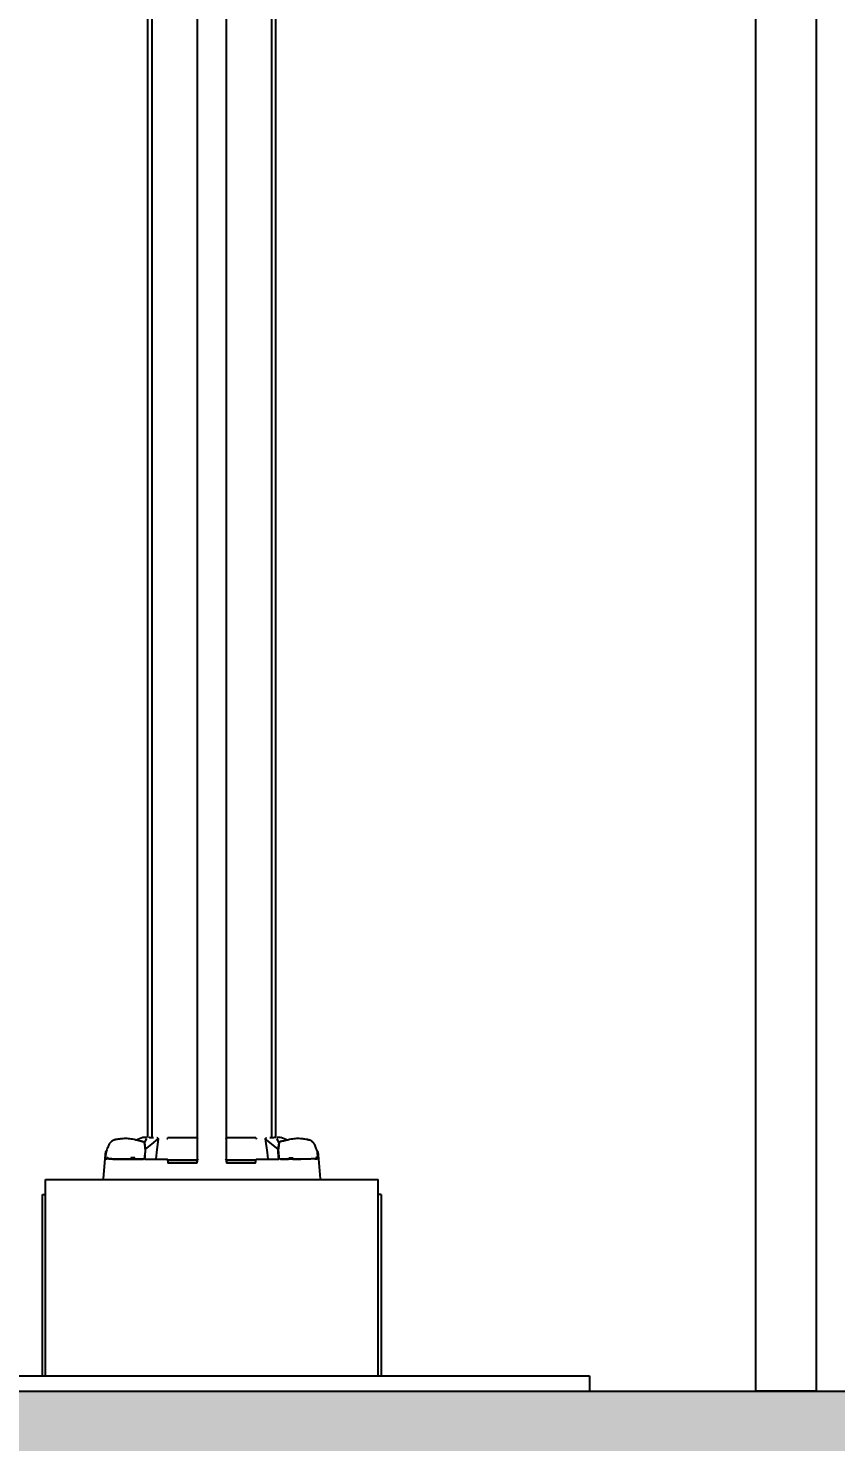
# Model space of a CAD drawing. Header units: inches. Extents: x 16559 to 58559, y 6500 to 36200.
# Drawn here: x 21623 to 22158, y 29441 to 30376 of the extents above; entities that cross this region are included whole.
import ezdxf

# ---------------------------------------------------------------- set-up
doc = ezdxf.new("R2010")
doc.units = ezdxf.units.IN
doc.header["$LTSCALE"] = 300
for name, color, linetype in [('CAPANNONE', 4, 'Continuous'), ('MACCHINA', 40, 'Continuous'), ('PROTEZIONI', 40, 'Continuous'), ('QUOTE', 7, 'Continuous')]:
    doc.layers.add(name, color=color, linetype=linetype)
doc.styles.get("Standard").update_dxf_attribs({"font": 'romans.shx'})
doc.dimstyles.new('sc1a100_pollici', dxfattribs={"dimscale": 100, "dimtxt": 3, "dimasz": 3, "dimexe": 0, "dimexo": 0, "dimgap": 1, "dimtad": 1, "dimzin": 12, "dimdsep": 46, "dimtxsty": 'Standard', "dimblk": 'CLOSEDBLANK', "dimcen": 1, "dimclrd": 253, "dimclre": 253, "dimclrt": 2, "dimadec": 0, "dimazin": 3, "dimtfac": 1, "dimtmove": 0, "dimatfit": 1, "dimldrblk": 'CLOSEDBLANK', "dimfxl": 1, "dimtolj": 1, "dimtzin": 0, "dimarcsym": 0})

# ---------------------------------------------------------------- blocks, each defined once
blk = doc.blocks.new('A$C2883b8ef')
at = {"layer": 'MACCHINA'}
for p, q in [((-1392.52, 1129.94), (-1392.52, 167.69)), ((-1389.69, 1129.94), (-1389.69, 167.51)), ((-1359.75, 1129.94), (-1359.75, 167.44)), ((-1340.3, 167.44), (-1340.3, 1129.94)), ((-1310.36, 167.51), (-1310.36, 1129.94)), ((-1307.52, 167.52), (-1307.52, 1129.94)), ((-1418.66, 161.77), (-1418.9, 161.18)), ((-1414.52, 166.07), (-1415.45, 165.67)), ((-1413.24, 166.38), (-1414.51, 166.07)), ((-1395.63, 167.68), (-1400.09, 166.01)), ((-1395.4, 167.77), (-1395.63, 167.68)), ((-1393.45, 167.8), (-1395.15, 167.8)), ((-1394.48, 164.12), (-1393.08, 167.12)), ((-1393.27, 167.8), (-1393.45, 167.8)), ((-1393.28, 167.8), (-1393.28, 167.8)), ((-1385.4, 166.8), (-1386.53, 157.7)), ((-1386.13, 167.45), (-1386.3, 167.42)), ((-1379.62, 167.1), (-1379.67, 166.79)), ((-1359.27, 160.54), (-1359.75, 160.54)), ((-1359.72, 166.78), (-1359.72, 166.8)), ((-1359.72, 166.78), (-1359.72, 157.7)), ((-1359.24, 166.77), (-1359.27, 167.08)), ((-1340.3, 160.54), (-1340.78, 160.54)), ((-1340.73, 167.08), (-1340.76, 166.77)), ((-1340.3, 160.54), (-1340.3, 166.79)), ((-1340.28, 166.78), (-1340.28, 166.8)), ((-1340.28, 157.7), (-1340.28, 166.78)), ((-1320.38, 167.1), (-1320.33, 166.79)), ((-1314.6, 166.8), (-1313.47, 157.7)), ((-1306.09, 159.95), (-1314.6, 166.8)), ((-1313.7, 167.42), (-1313.87, 167.45)), ((-1305.52, 164.12), (-1306.92, 167.12)), ((-1304.85, 167.8), (-1306.72, 167.8)), ((-1306.72, 167.8), (-1306.72, 167.8)), ((-1306.09, 159.95), (-1305.52, 164.12)), ((-1304.85, 167.8), (-1304.85, 167.8)), ((-1299.91, 166.01), (-1304.37, 167.68)), ((-1286.79, 166.36), (-1286.45, 166.34)), ((-1285.49, 166.07), (-1286.76, 166.38)), ((-1284.55, 165.67), (-1285.48, 166.07)), ((-1281.1, 161.19), (-1281.17, 161.37)), ((-1420.76, 153.79), (-1421.93, 140.5)), ((-1420.3, 154.47), (-1420.28, 154.81)), ((-1420.04, 157.57), (-1420.25, 154.87)), ((-1420.14, 153.67), (-1420.23, 153.68)), ((-1420.14, 153.67), (-1419.41, 153.62)), ((-1419.41, 153.62), (-1419.33, 154.51)), ((-1419.34, 153.62), (-1419.41, 153.62)), ((-1418.2, 153.56), (-1419.34, 153.62)), ((-1419.33, 154.51), (-1418.92, 154.48)), ((-1418.92, 154.48), (-1418.99, 153.6)), ((-1408.87, 153.47), (-1395.47, 153.45)), ((-1403.65, 153.47), (-1408.86, 153.47)), ((-1403.6, 154.35), (-1403.65, 153.47)), ((-1400.9, 154.35), (-1403.6, 154.35)), ((-1403.5, 154.35), (-1403.55, 153.48)), ((-1400.86, 153.46), (-1400.9, 154.35)), ((-1395.64, 153.46), (-1400.86, 153.46)), ((-1394.32, 154.65), (-1394.08, 157.53)), ((-1394.32, 153.45), (-1394.23, 154.58)), ((-1386.53, 157.7), (-1387.06, 153.45)), ((-1387.06, 153.45), (-1379.66, 153.45)), ((-1359.76, 152.8), (-1379.07, 152.8)), ((-1378.93, 150.91), (-1359.89, 150.9)), ((-1359.72, 157.7), (-1359.72, 153.45)), ((-1359.72, 153.45), (-1359.72, 151.6)), ((-1359.72, 151.55), (-1359.72, 151.6)), ((-1359.24, 153.67), (-1359.48, 153.22)), ((-1340.52, 153.22), (-1340.76, 153.67)), ((-1340.28, 153.45), (-1340.28, 157.7)), ((-1340.28, 151.6), (-1340.28, 153.45)), ((-1340.28, 151.55), (-1340.28, 151.6)), ((-1320.93, 152.8), (-1340.24, 152.8)), ((-1340.11, 150.9), (-1321.07, 150.91)), ((-1320.34, 153.45), (-1312.94, 153.45)), ((-1313.47, 157.7), (-1312.94, 153.45)), ((-1312.94, 153.45), (-1305.68, 153.45)), ((-1305.92, 157.53), (-1305.68, 154.65)), ((-1305.77, 154.58), (-1305.68, 153.45)), ((-1291.13, 153.47), (-1304.53, 153.45)), ((-1304.36, 153.46), (-1299.14, 153.46)), ((-1299.14, 153.46), (-1299.1, 154.35)), ((-1299.1, 154.35), (-1296.4, 154.35)), ((-1296.5, 154.35), (-1296.45, 153.48)), ((-1296.4, 154.35), (-1296.35, 153.47)), ((-1296.35, 153.47), (-1291.14, 153.47)), ((-1281.8, 153.56), (-1280.66, 153.62)), ((-1280.67, 154.51), (-1281.08, 154.48)), ((-1281.08, 154.48), (-1281.01, 153.6)), ((-1280.59, 153.62), (-1280.67, 154.51)), ((-1280.66, 153.62), (-1280.59, 153.62)), ((-1279.86, 153.67), (-1280.59, 153.62)), ((-1279.96, 157.57), (-1280.12, 158.13)), ((-1279.75, 154.87), (-1279.96, 157.57)), ((-1279.86, 153.67), (-1279.77, 153.68)), ((-1279.7, 154.47), (-1279.72, 154.81)), ((-1278.07, 140.5), (-1279.23, 153.71)), ((-1460, 134), (-1460, 140)), ((-1460, 140), (-1240, 140)), ((-1460, 10), (-1460, 134)), ((-1240, 134), (-1240, 140)), ((-1240, 10), (-1240, 134)), ((-1462, 10), (-1462, 130)), ((-1462, 130), (-1460, 130)), ((-1238, 130), (-1240, 130)), ((-1238, 130), (-1238, 10)), ((-1600, 10), (-1100, 10)), ((-1100, 10), (-1100, 0)), ((-1600, 0), (-1100, 0))]:
    blk.add_line(p, q, dxfattribs=at)
at = {"layer": 'MACCHINA', "flags": 128}
for points in [[(-1413.55, 166.34), (-1414.32, 166.14), (-1414.5, 166.07)], [(-1393.91, 159.95), (-1389.65, 163.37), (-1385.4, 166.8)], [(-1359.27, 167.08), (-1359.36, 167.07), (-1359.45, 167.05), (-1359.52, 167.02), (-1359.59, 166.99), (-1359.65, 166.94), (-1359.69, 166.89), (-1359.71, 166.83), (-1359.72, 166.78)], [(-1340.28, 166.78), (-1340.29, 166.83), (-1340.31, 166.89), (-1340.35, 166.94), (-1340.41, 166.99), (-1340.48, 167.02), (-1340.55, 167.05), (-1340.64, 167.07), (-1340.73, 167.08)], [(-1286.45, 166.34), (-1285.68, 166.14), (-1285.49, 166.07)]]:
    blk.add_lwpolyline(points, dxfattribs=at)
at = {"layer": 'MACCHINA'}
for centre, radius, start, end in [((-1413.17, 161.74), 4.54, 105.91676, 120.12561), ((-1395.15, 166.91), 0.884, 89.97535, 110.46714), ((-1379.55, 166.64), 0.461, 21.99333, 98.27464), ((-1320.45, 166.64), 0.461, 81.72536, 158.00667), ((-1304.85, 166.91), 0.884, 69.53286, 90.02465), ((-1286.83, 161.74), 4.54, 59.87563, 74.08388)]:
    blk.add_arc(centre, radius, start, end, dxfattribs=at)
for points, knots in [([(-1419.37, 159.44), (-1419.4, 159.43), (-1419.63, 159.31), (-1419.92, 158.91), (-1420.43, 158.14), (-1420.56, 156.26), (-1420.73, 154.68), (-1420.85, 153.58)], [0, 0, 0, 0, 0.019878, 0.12189, 0.229701, 0.460896, 1, 1, 1, 1]), ([(-1418.9, 161.19), (-1419.08, 160.63), (-1419.43, 159.56), (-1419.76, 158.59), (-1419.92, 158.14)], [0, 0, 0, 0, 0.526007, 1, 1, 1, 1]), ([(-1415.46, 165.66), (-1415.78, 165.45), (-1416.43, 165.03), (-1417.44, 164.05), (-1418.29, 162.86), (-1418.69, 161.76), (-1418.9, 161.19)], [0, 0, 0, 0, 0.227677, 0.464598, 0.72196, 1, 1, 1, 1]), ([(-1395.99, 165.08), (-1396.98, 165.3), (-1398.74, 165.7), (-1401.22, 166.29), (-1403.19, 166.71), (-1405.06, 166.94), (-1406.97, 167.01), (-1409.1, 166.93), (-1411.38, 166.69), (-1412.93, 166.43), (-1413.64, 166.31)], [0, 0, 0, 0, 0.200372, 0.356653, 0.472033, 0.563921, 0.653169, 0.760384, 0.888522, 1, 1, 1, 1]), ([(-1413.27, 166.38), (-1413.28, 166.38), (-1413.32, 166.38), (-1413.38, 166.37), (-1413.48, 166.36), (-1413.52, 166.35), (-1413.55, 166.34)], [0, 0, 0, 0, 0.094524, 0.253676, 0.546988, 1, 1, 1, 1]), ([(-1397.03, 165.32), (-1396.8, 165.3), (-1396.12, 165.26), (-1395.35, 165.02), (-1394.68, 164.64), (-1394.55, 164.3), (-1394.48, 164.12)], [0, 0, 0, 0, 0.142357, 0.432906, 0.703795, 1, 1, 1, 1]), ([(-1396.09, 165.1), (-1396.07, 165.09), (-1395.33, 165.04), (-1394.84, 164.64), (-1394.65, 164.21), (-1394.58, 164.06)], [0, 0, 0, 0, 0.019351, 0.649322, 1, 1, 1, 1]), ([(-1394.58, 164.06), (-1394.48, 163.44), (-1394.28, 162.19), (-1394.1, 160.68), (-1394.01, 159.93)], [0, 0, 0, 0, 0.499527, 1, 1, 1, 1]), ([(-1393.91, 159.95), (-1393.97, 160.47), (-1394.09, 161.5), (-1394.28, 162.91), (-1394.41, 163.72), (-1394.48, 164.12)], [0, 0, 0, 0, 0.343091, 0.672646, 1, 1, 1, 1]), ([(-1394.01, 159.93), (-1394, 159.78), (-1393.99, 159.48), (-1394.01, 158.72), (-1394.04, 158.03), (-1394.07, 157.64), (-1394.08, 157.53)], [0, 0, 0, 0, 0.319582, 0.641011, 0.895852, 1, 1, 1, 1]), ([(-1393.98, 157.59), (-1393.96, 157.85), (-1393.92, 158.38), (-1393.89, 159.06), (-1393.89, 159.62), (-1393.9, 159.84), (-1393.91, 159.95)], [0, 0, 0, 0, 0.244602, 0.499169, 0.750365, 1, 1, 1, 1]), ([(-1388.67, 167.49), (-1389.05, 167.5), (-1389.64, 167.51), (-1390.11, 167.52), (-1390.39, 167.54), (-1390.45, 167.55), (-1390.45, 167.57), (-1390.4, 167.59), (-1390.56, 167.6), (-1390.89, 167.61), (-1391.19, 167.62), (-1391.38, 167.63), (-1391.47, 167.64)], [0, 0, 0, 0, 0.155053, 0.24051, 0.325327, 0.432483, 0.565409, 0.66936, 0.750017, 0.834085, 0.914312, 1, 1, 1, 1]), ([(-1386.25, 167.45), (-1386.16, 167.44), (-1385.99, 167.43), (-1385.77, 167.3), (-1385.61, 167.13), (-1385.48, 166.96), (-1385.41, 166.87), (-1385.39, 166.82), (-1385.39, 166.81), (-1385.39, 166.8), (-1385.39, 166.8), (-1385.39, 166.8), (-1385.39, 166.8), (-1385.4, 166.8), (-1385.4, 166.8)], [0, 0, 0, 0, 0.254182, 0.502011, 0.749157, 0.873023, 0.967194, 0.989353, 0.992654, 0.99529, 0.996457, 0.997592, 0.998755, 1, 1, 1, 1]), ([(-1379.12, 166.81), (-1379.14, 166.82), (-1379.16, 166.84), (-1379.23, 166.85), (-1379.32, 166.85), (-1379.47, 166.84), (-1379.6, 166.8), (-1379.67, 166.79)], [0, 0, 0, 0, 0.224748, 0.357035, 0.500197, 0.749723, 1, 1, 1, 1]), ([(-1359.74, 167.44), (-1362.35, 167.44), (-1365.71, 167.44), (-1369.83, 167.45), (-1372.13, 167.45), (-1374.42, 167.45), (-1376.7, 167.46), (-1378.28, 167.46), (-1379.09, 167.46), (-1379.14, 167.46)], [0, 0, 0, 0, 0.40131, 0.519493, 0.637685, 0.755895, 0.874131, 0.992401, 1, 1, 1, 1]), ([(-1359.24, 166.77), (-1359.31, 166.78), (-1359.41, 166.81), (-1359.51, 166.81), (-1359.56, 166.82), (-1359.6, 166.82), (-1359.65, 166.81), (-1359.71, 166.8), (-1359.72, 166.79), (-1359.72, 166.78)], [0, 0, 0, 0, 0.250035, 0.41633, 0.468949, 0.500315, 0.642596, 0.774424, 1, 1, 1, 1]), ([(-1340.28, 166.78), (-1340.28, 166.79), (-1340.29, 166.8), (-1340.35, 166.81), (-1340.4, 166.82), (-1340.47, 166.81), (-1340.58, 166.81), (-1340.69, 166.78), (-1340.76, 166.77)], [0, 0, 0, 0, 0.225655, 0.357561, 0.499948, 0.531326, 0.749834, 1, 1, 1, 1]), ([(-1320.91, 167.46), (-1325.38, 167.45), (-1331.83, 167.44), (-1338.31, 167.44), (-1340.3, 167.44)], [0, 0, 0, 0, 0.693106, 1, 1, 1, 1]), ([(-1320.33, 166.79), (-1320.38, 166.8), (-1320.46, 166.82), (-1320.58, 166.84), (-1320.69, 166.85), (-1320.77, 166.85), (-1320.84, 166.84), (-1320.86, 166.82), (-1320.88, 166.81)], [0, 0, 0, 0, 0.172715, 0.316263, 0.50063, 0.637505, 0.767772, 1, 1, 1, 1]), ([(-1314.6, 166.8), (-1314.6, 166.8), (-1314.61, 166.8), (-1314.61, 166.8), (-1314.61, 166.8), (-1314.61, 166.81), (-1314.61, 166.81), (-1314.61, 166.84), (-1314.54, 166.94), (-1314.41, 167.11), (-1314.23, 167.3), (-1314.01, 167.43), (-1313.84, 167.44), (-1313.75, 167.45)], [0, 0, 0, 0, 0.001712, 0.003302, 0.004931, 0.006746, 0.011329, 0.017564, 0.061704, 0.250722, 0.497908, 0.745777, 1, 1, 1, 1]), ([(-1307.89, 167.67), (-1307.91, 167.67), (-1308.02, 167.66), (-1308.25, 167.65), (-1308.58, 167.63), (-1308.94, 167.62), (-1309.37, 167.6), (-1309.59, 167.59), (-1309.55, 167.58), (-1309.57, 167.56), (-1309.55, 167.55), (-1309.66, 167.53), (-1310.23, 167.51), (-1310.93, 167.5), (-1311.47, 167.49), (-1311.49, 167.49)], [0, 0, 0, 0, 0.020858, 0.105133, 0.189638, 0.274518, 0.359576, 0.442049, 0.490628, 0.581539, 0.651301, 0.720322, 0.857635, 0.995261, 1, 1, 1, 1]), ([(-1306.02, 157.59), (-1306.02, 157.59), (-1306.02, 157.59), (-1306.02, 157.59), (-1306.02, 157.59), (-1306.02, 157.6), (-1306.02, 157.62), (-1306.03, 157.65), (-1306.03, 157.71), (-1306.04, 157.82), (-1306.06, 158.05), (-1306.08, 158.49), (-1306.11, 159.06), (-1306.11, 159.62), (-1306.1, 159.84), (-1306.09, 159.95)], [0, 0, 0, 0, 0.00008, 0.000213, 0.000643, 0.002157, 0.007799, 0.015588, 0.031149, 0.062191, 0.12397, 0.247134, 0.496041, 0.748136, 1, 1, 1, 1]), ([(-1305.99, 159.93), (-1306, 159.78), (-1306.01, 159.48), (-1305.99, 158.72), (-1305.96, 158.03), (-1305.93, 157.64), (-1305.92, 157.53)], [0, 0, 0, 0, 0.319582, 0.641011, 0.895852, 1, 1, 1, 1]), ([(-1305.42, 164.06), (-1305.52, 163.44), (-1305.72, 162.19), (-1305.9, 160.68), (-1305.99, 159.93)], [0, 0, 0, 0, 0.4995275, 1, 1, 1, 1]), ([(-1302.97, 165.32), (-1303.14, 165.31), (-1303.78, 165.28), (-1304.56, 165.06), (-1305.3, 164.67), (-1305.44, 164.31), (-1305.52, 164.12)], [0, 0, 0, 0, 0.1074679, 0.3970309, 0.6833477, 1, 1, 1, 1]), ([(-1303.91, 165.1), (-1303.93, 165.09), (-1304.67, 165.04), (-1305.16, 164.64), (-1305.35, 164.21), (-1305.42, 164.06)], [0, 0, 0, 0, 0.019351, 0.649322, 1, 1, 1, 1]), ([(-1286.62, 166.35), (-1287.25, 166.45), (-1288.7, 166.7), (-1290.9, 166.93), (-1293.03, 167.01), (-1294.94, 166.94), (-1296.81, 166.71), (-1298.78, 166.29), (-1301.26, 165.7), (-1303.02, 165.3), (-1304.01, 165.08)], [0, 0, 0, 0, 0.099251, 0.22915, 0.337834, 0.428309, 0.521463, 0.638435, 0.796869, 1, 1, 1, 1]), ([(-1286.66, 166.35), (-1287.28, 166.46), (-1288.72, 166.71), (-1290.19, 166.84), (-1291.03, 166.91)], [0, 0, 0, 0, 0.42755, 1, 1, 1, 1]), ([(-1281.1, 161.18), (-1281.25, 161.61), (-1281.56, 162.52), (-1282.18, 163.55), (-1282.89, 164.39), (-1283.72, 165.13), (-1284.25, 165.48), (-1284.54, 165.66)], [0, 0, 0, 0, 0.214252, 0.444684, 0.614187, 0.793618, 1, 1, 1, 1]), ([(-1280.08, 158.14), (-1280.24, 158.6), (-1280.57, 159.56), (-1280.92, 160.63), (-1281.1, 161.19)], [0, 0, 0, 0, 0.473499, 1, 1, 1, 1]), ([(-1279.15, 153.58), (-1279.2, 154.1), (-1279.3, 155.14), (-1279.48, 156.68), (-1279.52, 157.95), (-1279.96, 158.76), (-1280.26, 159.18), (-1280.53, 159.35), (-1280.62, 159.41)], [0, 0, 0, 0, 0.2519258, 0.5038385, 0.755149, 0.8504846, 0.9464263, 1, 1, 1, 1]), ([(-1420.23, 153.68), (-1420.24, 153.69), (-1420.27, 153.71), (-1420.3, 153.89), (-1420.31, 154.14), (-1420.3, 154.36), (-1420.3, 154.47)], [0, 0, 0, 0, 0.265077, 0.499726, 0.753796, 1, 1, 1, 1]), ([(-1420.28, 154.81), (-1420.24, 155.28), (-1420.17, 156.14), (-1420.11, 157.08), (-1420.07, 157.55), (-1420.06, 157.63)], [0, 0, 0, 0, 0.499997, 0.91619, 1, 1, 1, 1]), ([(-1420.25, 154.87), (-1420.26, 154.73), (-1420.28, 154.45), (-1420.28, 154.08), (-1420.26, 153.81), (-1420.23, 153.69), (-1420.2, 153.68), (-1420.2, 153.67)], [0, 0, 0, 0, 0.220387, 0.440779, 0.661585, 0.886622, 1, 1, 1, 1]), ([(-1419.9, 158.13), (-1419.93, 158.07), (-1420.01, 157.89), (-1420.03, 157.7), (-1420.04, 157.57)], [0, 0, 0, 0, 0.340766, 1, 1, 1, 1]), ([(-1408.87, 153.47), (-1410.02, 153.48), (-1412.3, 153.48), (-1415.11, 153.5), (-1417.27, 153.53), (-1417.89, 153.55), (-1418.2, 153.56)], [0, 0, 0, 0, 0.25145, 0.498384, 0.746004, 1, 1, 1, 1]), ([(-1418.19, 153.56), (-1418.02, 153.55), (-1417.67, 153.54), (-1416.68, 153.52), (-1415.43, 153.51), (-1413.48, 153.49), (-1411.21, 153.48), (-1409.39, 153.48), (-1408.86, 153.47)], [0, 0, 0, 0, 0.159434, 0.318862, 0.461115, 0.603367, 0.885853, 1, 1, 1, 1]), ([(-1412.44, 153.56), (-1412.45, 153.56), (-1412.47, 153.57), (-1412.5, 153.57), (-1412.51, 153.58), (-1412.51, 153.58), (-1412.48, 153.58), (-1412.46, 153.58), (-1412.45, 153.58)], [0, 0, 0, 0, 0.549691, 0.808495, 0.906176, 0.94844, 0.973018, 1, 1, 1, 1]), ([(-1402.6, 153.58), (-1402.53, 153.57), (-1402.42, 153.56), (-1402.89, 153.55), (-1403.21, 153.55), (-1403.49, 153.54), (-1403.55, 153.54)], [0, 0, 0, 0, 0.460922, 0.735941, 0.947505, 1, 1, 1, 1]), ([(-1394.32, 154.65), (-1394.35, 154.51), (-1394.4, 154.23), (-1394.65, 153.86), (-1394.99, 153.59), (-1395.34, 153.47), (-1395.56, 153.46), (-1395.64, 153.46)], [0, 0, 0, 0, 0.219177, 0.438374, 0.657657, 0.880873, 1, 1, 1, 1]), ([(-1395.47, 153.45), (-1395.31, 153.47), (-1395, 153.51), (-1394.61, 153.76), (-1394.32, 154.13), (-1394.26, 154.43), (-1394.23, 154.58)], [0, 0, 0, 0, 0.265187, 0.500648, 0.750881, 1, 1, 1, 1]), ([(-1394.32, 153.45), (-1393.09, 153.45), (-1390.67, 153.44), (-1388.25, 153.45), (-1387.06, 153.45)], [0, 0, 0, 0, 0.508268, 1, 1, 1, 1]), ([(-1394.23, 154.58), (-1394.18, 155.15), (-1394.11, 156.04), (-1394.03, 157.01), (-1393.99, 157.44), (-1393.98, 157.55), (-1393.98, 157.58), (-1393.98, 157.59), (-1393.98, 157.59), (-1393.98, 157.59)], [0, 0, 0, 0, 0.56092, 0.88717, 0.970263, 0.991801, 0.997568, 0.999705, 1, 1, 1, 1]), ([(-1379.66, 153.45), (-1379.65, 153.45), (-1379.62, 153.45), (-1379.57, 153.42), (-1379.46, 153.32), (-1379.33, 153.03), (-1379.18, 152.44), (-1379.14, 151.92), (-1379.12, 151.58)], [0, 0, 0, 0, 0.018436, 0.038582, 0.087432, 0.232772, 0.502301, 1, 1, 1, 1]), ([(-1379.12, 151.58), (-1379.11, 151.46), (-1379.1, 151.26), (-1379.05, 151.05), (-1379, 150.96), (-1378.97, 150.93), (-1378.95, 150.92), (-1378.94, 150.91), (-1378.93, 150.91), (-1378.93, 150.91)], [0, 0, 0, 0, 0.498552, 0.832872, 0.882922, 0.923983, 0.969061, 0.989535, 1, 1, 1, 1]), ([(-1378.93, 152.62), (-1378.94, 152.62), (-1378.95, 152.63), (-1378.99, 152.65), (-1379.03, 152.71), (-1379.05, 152.77), (-1379.07, 152.8)], [0, 0, 0, 0, 0.0964001, 0.2079384, 0.500019, 1, 1, 1, 1]), ([(-1359.89, 152.61), (-1362.24, 152.61), (-1366.71, 152.61), (-1373.05, 152.62), (-1377.05, 152.62), (-1378.93, 152.62)], [0, 0, 0, 0, 0.369354, 0.702688, 1, 1, 1, 1]), ([(-1359.76, 152.8), (-1359.77, 152.76), (-1359.79, 152.7), (-1359.83, 152.64), (-1359.87, 152.61), (-1359.89, 152.61), (-1359.89, 152.61)], [0, 0, 0, 0, 0.499378, 0.792845, 0.903883, 1, 1, 1, 1]), ([(-1359.89, 150.9), (-1359.89, 150.9), (-1359.88, 150.9), (-1359.87, 150.9), (-1359.85, 150.92), (-1359.83, 150.94), (-1359.78, 151.03), (-1359.75, 151.18), (-1359.73, 151.36), (-1359.72, 151.47), (-1359.72, 151.53), (-1359.72, 151.55), (-1359.72, 151.55), (-1359.72, 151.55), (-1359.72, 151.55), (-1359.72, 151.55), (-1359.72, 151.55), (-1359.72, 151.55)], [0, 0, 0, 0, 0.015844, 0.032206, 0.068554, 0.112614, 0.166362, 0.49955, 0.742929, 0.935119, 0.983411, 0.995663, 0.998819, 0.999656, 0.999889, 0.99996, 1, 1, 1, 1]), ([(-1359.72, 151.6), (-1359.72, 151.6), (-1359.72, 151.61), (-1359.72, 151.62), (-1359.72, 151.89), (-1359.71, 152.44), (-1359.55, 152.96), (-1359.48, 153.22)], [0, 0, 0, 0, 0.00061, 0.005081, 0.017206, 0.500809, 1, 1, 1, 1]), ([(-1340.52, 153.22), (-1340.44, 152.95), (-1340.28, 152.42), (-1340.28, 151.87), (-1340.28, 151.6)], [0, 0, 0, 0, 0.510151, 1, 1, 1, 1]), ([(-1340.28, 151.55), (-1340.28, 151.55), (-1340.28, 151.55), (-1340.28, 151.55), (-1340.28, 151.51), (-1340.28, 151.39), (-1340.26, 151.2), (-1340.22, 151.03), (-1340.17, 150.94), (-1340.15, 150.91), (-1340.13, 150.9), (-1340.12, 150.9), (-1340.11, 150.9), (-1340.11, 150.9)], [0, 0, 0, 0, 0.000372, 0.002459, 0.007788, 0.159567, 0.500208, 0.84011, 0.891452, 0.933612, 0.968606, 0.9845, 1, 1, 1, 1]), ([(-1340.11, 152.61), (-1340.11, 152.61), (-1340.13, 152.61), (-1340.17, 152.64), (-1340.21, 152.7), (-1340.23, 152.76), (-1340.24, 152.8)], [0, 0, 0, 0, 0.095945, 0.206873, 0.500335, 1, 1, 1, 1]), ([(-1321.07, 152.62), (-1322.97, 152.62), (-1326.98, 152.61), (-1333.33, 152.61), (-1337.78, 152.61), (-1340.11, 152.61)], [0, 0, 0, 0, 0.299964, 0.633297, 1, 1, 1, 1]), ([(-1320.93, 152.8), (-1320.94, 152.77), (-1320.97, 152.7), (-1321.01, 152.65), (-1321.05, 152.62), (-1321.06, 152.62), (-1321.07, 152.62)], [0, 0, 0, 0, 0.49876, 0.791912, 0.903617, 1, 1, 1, 1]), ([(-1321.07, 150.91), (-1321.06, 150.92), (-1321.03, 150.93), (-1321, 150.96), (-1320.95, 151.05), (-1320.92, 151.19), (-1320.89, 151.36), (-1320.88, 151.48), (-1320.88, 151.55), (-1320.88, 151.58)], [0, 0, 0, 0, 0.0776944, 0.118227, 0.1666259, 0.5010411, 0.7011744, 0.8955816, 1, 1, 1, 1]), ([(-1320.88, 151.58), (-1320.86, 151.92), (-1320.83, 152.44), (-1320.67, 153.03), (-1320.54, 153.32), (-1320.43, 153.42), (-1320.38, 153.45), (-1320.35, 153.45), (-1320.34, 153.45)], [0, 0, 0, 0, 0.497443, 0.766828, 0.911385, 0.960253, 0.980833, 1, 1, 1, 1]), ([(-1305.77, 154.58), (-1305.8, 154.9), (-1305.83, 155.29), (-1305.86, 155.69), (-1305.87, 155.77), (-1305.87, 155.78), (-1305.87, 155.79), (-1305.87, 155.79), (-1305.87, 155.79), (-1305.87, 155.79), (-1305.89, 155.97), (-1305.93, 156.46), (-1305.97, 157.03), (-1306.01, 157.44), (-1306.02, 157.55), (-1306.02, 157.58), (-1306.02, 157.59), (-1306.02, 157.59), (-1306.02, 157.59)], [0, 0, 0, 0, 0.3151848, 0.391252, 0.3969389, 0.3994639, 0.3997646, 0.3999137, 0.3999323, 0.3999416, 0.3999465, 0.5804545, 0.8908542, 0.9705837, 0.991581, 0.9973627, 0.9990744, 1, 1, 1, 1]), ([(-1304.53, 153.45), (-1304.69, 153.47), (-1305, 153.51), (-1305.39, 153.76), (-1305.68, 154.13), (-1305.74, 154.43), (-1305.77, 154.58)], [0, 0, 0, 0, 0.265625, 0.499581, 0.750659, 1, 1, 1, 1]), ([(-1305.68, 154.65), (-1305.65, 154.51), (-1305.6, 154.23), (-1305.35, 153.86), (-1305.01, 153.59), (-1304.66, 153.47), (-1304.44, 153.46), (-1304.36, 153.46)], [0, 0, 0, 0, 0.2191774, 0.4383743, 0.6576571, 0.8808729, 1, 1, 1, 1]), ([(-1296.39, 153.6), (-1296.49, 153.6), (-1296.94, 153.59), (-1297.21, 153.59), (-1297.51, 153.58), (-1297.52, 153.58), (-1297.52, 153.58), (-1297.52, 153.58), (-1297.5, 153.57), (-1297.42, 153.57), (-1297.37, 153.56)], [0, 0, 0, 0, 0.094362, 0.437679, 0.471454, 0.471956, 0.476428, 0.489355, 0.606145, 1, 1, 1, 1]), ([(-1297.37, 153.56), (-1297.28, 153.56), (-1297.13, 153.55), (-1296.59, 153.55), (-1296.39, 153.54)], [0, 0, 0, 0, 0.628968, 1, 1, 1, 1]), ([(-1281.81, 153.56), (-1281.98, 153.55), (-1282.33, 153.54), (-1283.32, 153.52), (-1284.57, 153.51), (-1286.52, 153.49), (-1288.79, 153.48), (-1290.61, 153.48), (-1291.14, 153.47)], [0, 0, 0, 0, 0.159434, 0.318862, 0.461115, 0.603367, 0.885853, 1, 1, 1, 1]), ([(-1281.8, 153.56), (-1282.11, 153.55), (-1282.72, 153.53), (-1284.86, 153.5), (-1287.69, 153.48), (-1289.98, 153.48), (-1291.13, 153.47)], [0, 0, 0, 0, 0.249665, 0.499228, 0.748941, 1, 1, 1, 1]), ([(-1279.72, 154.81), (-1279.76, 155.28), (-1279.82, 156.08), (-1279.89, 156.97), (-1279.92, 157.44), (-1279.94, 157.58), (-1279.94, 157.63)], [0, 0, 0, 0, 0.4999971, 0.8490642, 0.9492972, 1, 1, 1, 1]), ([(-1279.75, 154.87), (-1279.74, 154.73), (-1279.72, 154.45), (-1279.72, 154.08), (-1279.74, 153.81), (-1279.77, 153.69), (-1279.8, 153.68), (-1279.8, 153.67)], [0, 0, 0, 0, 0.2203868, 0.4407789, 0.6615847, 0.8866222, 1, 1, 1, 1]), ([(-1279.7, 154.47), (-1279.7, 154.36), (-1279.69, 154.14), (-1279.7, 153.89), (-1279.73, 153.71), (-1279.76, 153.69), (-1279.77, 153.68)], [0, 0, 0, 0, 0.245535, 0.499501, 0.734701, 1, 1, 1, 1]), ([(-1421.93, 140.57), (-1421.93, 140.5), (-1421.92, 140.4), (-1421.86, 140.26), (-1421.79, 140.17), (-1421.71, 140.09), (-1421.58, 140.02), (-1421.47, 140.01), (-1421.4, 140)], [0, 0, 0, 0, 0.238205, 0.367554, 0.499999, 0.632445, 0.761795, 1, 1, 1, 1]), ([(-1278.6, 140), (-1278.53, 140.01), (-1278.42, 140.02), (-1278.29, 140.09), (-1278.21, 140.17), (-1278.14, 140.26), (-1278.08, 140.4), (-1278.07, 140.5), (-1278.07, 140.57)], [0, 0, 0, 0, 0.2382053, 0.367555, 0.5000005, 0.6324459, 0.7617954, 1, 1, 1, 1])]:
    blk.add_open_spline(points, degree=3, knots=knots, dxfattribs=at)
blk = doc.blocks.new('_ClosedBlank')
at = {"color": 0, "linetype": 'ByBlock', "lineweight": -2}
for p, q in [((-1, 0.1667), (0, 0)), ((-1, 0.1667), (-1, -0.1667)), ((0, 0), (-1, -0.1667))]:
    blk.add_line(p, q, dxfattribs=at)
blk = doc.blocks.new('*D30')
at = {"layer": 'Defpoints', "color": 0, "transparency": 16777216}
for p in [(18582.94, 32574.28), (24577.63, 32574.28), (19620.35, 29474.28)]:
    blk.add_point(p, dxfattribs=at)
at = {"layer": 'QUOTE', "color": 253, "lineweight": -2, "transparency": 16777216}
for p, q in [((18582.94, 32874.28), (18582.94, 33174.28)), ((24577.63, 32574.28), (18582.94, 32574.28)), ((18582.94, 32574.28), (18582.94, 32274.28)), ((18582.94, 29774.28), (18582.94, 32274.28)), ((18582.94, 29474.28), (18582.94, 29774.28)), ((19620.35, 29474.28), (18582.94, 29474.28)), ((18582.94, 29174.28), (18582.94, 28874.28))]:
    blk.add_line(p, q, dxfattribs=at)
at = {"layer": 'QUOTE', "color": 253, "lineweight": -2, "transparency": 16777216, "xscale": 300, "yscale": 300, "zscale": 300}
for p, rotation in [((18582.94, 32574.28), 270), ((18582.94, 29474.28), 90)]:
    blk.add_blockref('_ClosedBlank', p, dxfattribs=dict(at, rotation=rotation))
at = {"layer": 'QUOTE', "color": 2, "transparency": 16777216, "char_height": 300, "attachment_point": 5, "rotation": 90}
for s, insert in [('\\A1;[10\'-2 1/16"]', (18911.51, 31024.28)), ('\\A1;3100', (18332.94, 31024.28))]:
    blk.add_mtext(s, dxfattribs=dict(at, insert=insert))

msp = doc.modelspace()

# ---------------------------------------------------------------- hatches: boundary and pattern name
at = {"layer": 'CAPANNONE'}
h = msp.add_hatch(dxfattribs=at)
h.set_pattern_fill('AR-CONC', color=8, scale=2.5)
h.set_pattern_definition([(50, (2000, 0), (455.4617, -39.8477), [47.625, -523.875]), (355, (2000, 0), (-88.1086, 477.642), [38.1, -419.1015]), (100.4514, (2037.96, -3.3), (367.353, 437.7944), [40.475, -445.2256]), (46.1842, (2000, 127), (677.6976, -105.106), [71.438, -785.812]), (96.6356, (2056.5, 118.24), (593.51, 618.565), [60.713, -667.839]), (351.1842, (2000, 127), (593.51, 618.565), [57.15, -628.649]), (21, (2063.5, 95.25), (379.036, -255.663), [47.625, -523.875]), (326, (2063.5, 95.25), (154.505, 460.47), [38.1, -419.1]), (71.4514, (2095.1, 73.94), (533.541, 204.807), [40.475, -445.225]), (37.5, (2000, 0), (7.7215, 211.3876), [0, -414.02, 0, -425.45, 0, -420.6875]), (7.5, (2000, 0), (167.0492, 250.4514), [0, -242.57, 0, -404.495, 0, -160.3375]), (327.5, (1858.4, 0), (338.9765, -14.32186), [0, -158.75, 0, -495.3, 0, -657.225]), (317.5, (1794.9, 0), (370.323, 63.5662), [0, -206.375, 0, -328.93, 0, -466.725])])
h.paths.add_polyline_path([(38376.963, 29474.28), (19620.351, 29474.28), (19620.351, 28974.28), (38376.963, 28974.28)])

# ---------------------------------------------------------------- linework, layer by layer
msp.add_line((19620.351, 29474.28), (38376.963, 29474.28), dxfattribs=at)
at = {"layer": 'PROTEZIONI'}
msp.add_lwpolyline([(22104.563, 31274.28), (22144.563, 31274.28), (22144.563, 29474.28), (22104.563, 29474.28)], close=True, dxfattribs=at)

# ---------------------------------------------------------------- block references
at = {"layer": 'MACCHINA', "color": 30}
msp.add_blockref('A$C2883b8ef', (23094.563, 29474.28), dxfattribs=at)

# ---------------------------------------------------------------- dimensions: what is measured, and where the dimension line sits
at = {"layer": 'QUOTE'}
dim = msp.add_linear_dim(base=(18582.935, 32574.281), p1=(19620.351, 29474.28), p2=(24577.627, 32574.281), angle=90, dimstyle='sc1a100_pollici', override={"dimpost": '\\X'}, dxfattribs=at)
dim.commit()
dim.dimension.update_dxf_attribs({"geometry": '*D30', "text_midpoint": (18582.935, 31024.281), "dimtype": 160})

doc.saveas('drawing.dxf')
